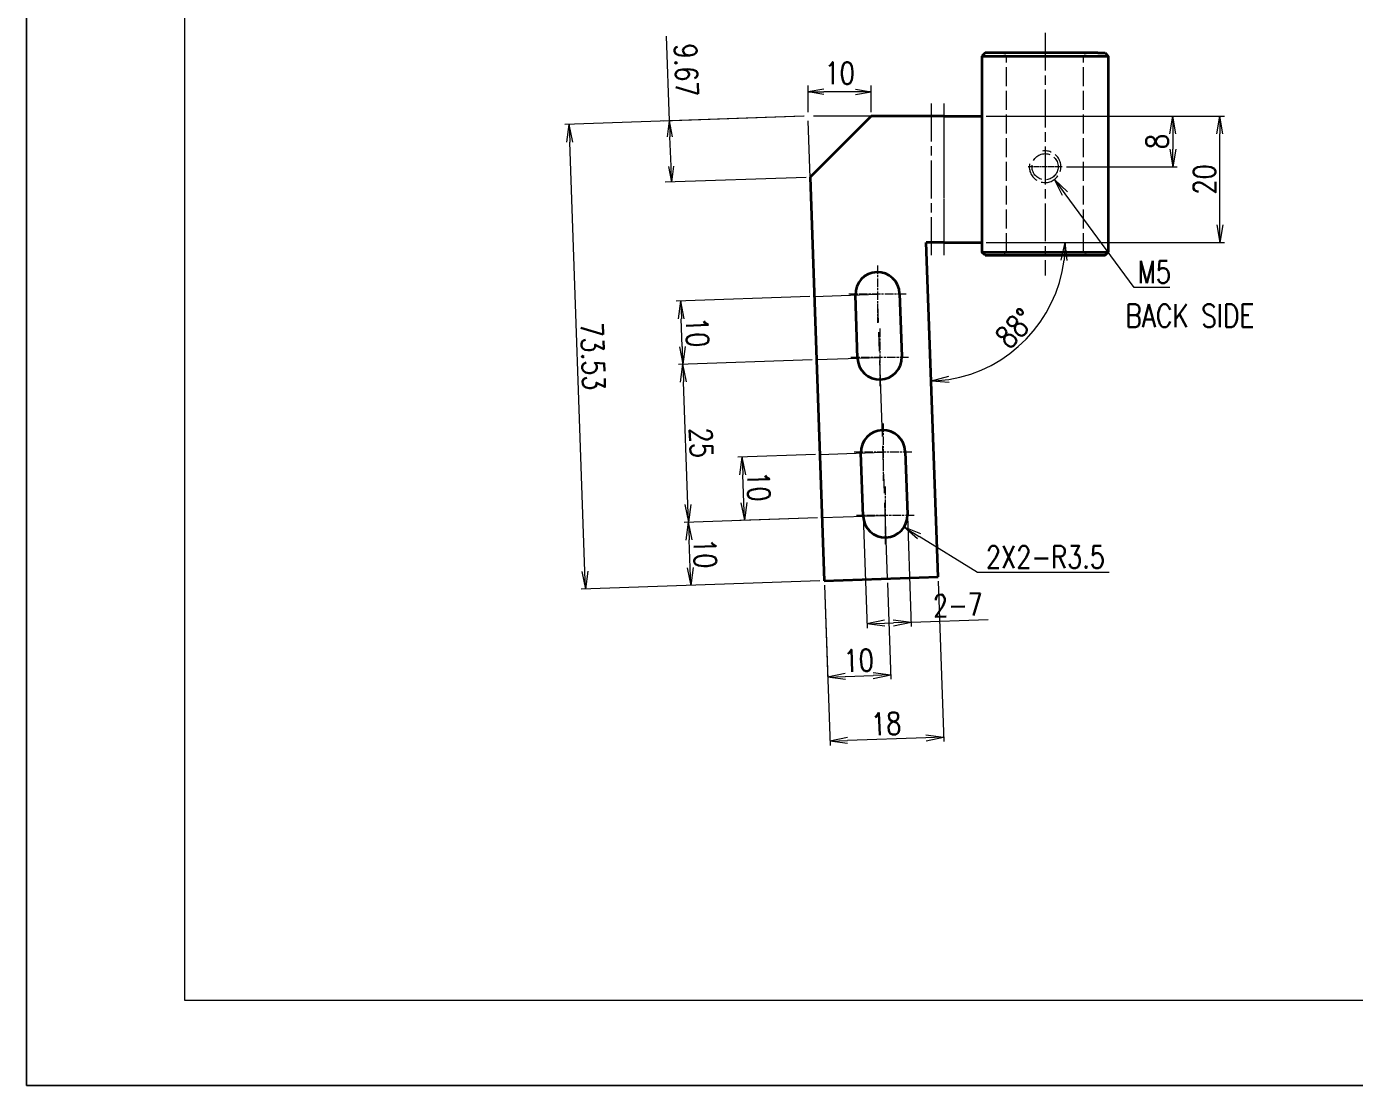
# Model space of a CAD drawing. Header units: inches. Extents: x 269 to 10986, y 1043 to 4337.
# Drawn here: x 8274.9 to 8484.9, y 3497.4 to 3664.8 of the extents above; entities that cross this region are included whole.
import ezdxf

# ---------------------------------------------------------------- set-up
doc = ezdxf.new("R2010")
doc.units = ezdxf.units.IN
doc.header["$MEASUREMENT"] = 0
for name, pattern in [('AM_ISO02W050x2', [3.75, 3, -0.75]), ('AM_ISO08W050x2', [9, 6, -0.75, 1.5, -0.75]), ('AM_ISO09W050', [22.5, 12, -1.5, 3, -1.5, 3, -1.5])]:
    doc.linetypes.add(name, pattern=pattern)
for name, color, linetype, lineweight in [('中心线', 2, 'AM_ISO08W050x2', 18), ('双点划线', 6, 'AM_ISO09W050', 18), ('图框', 7, 'Continuous', 18), ('标注线', 3, 'Continuous', 18), ('粗实线', 7, 'Continuous', 35), ('虚线', 1, 'AM_ISO02W050x2', 18)]:
    doc.layers.add(name, color=color, linetype=linetype, lineweight=lineweight)
doc.layers.add('打印', color=7, linetype='Continuous', lineweight=15, plot=False)
doc.layers.add('打印-禁用', color=7, linetype='Continuous', lineweight=15, plot=False)
doc.styles.add('DIM', font='romans.shx', dxfattribs={"width": 0.8, "bigfont": 'bigfont.shx'})
doc.dimstyles.new('XR 1-1', dxfattribs={"dimtxt": 3.5, "dimasz": 2.5, "dimexe": 1, "dimexo": 0.625, "dimgap": 1.2, "dimtad": 1, "dimtoh": 1, "dimdsep": 46, "dimtxsty": 'DIM', "dimblk": 'OPEN', "dimcen": 0, "dimclrd": 8, "dimclre": 8, "dimclrt": 2, "dimazin": 2, "dimtfac": 0.5, "dimtmove": 0, "dimatfit": 3, "dimldrblk": 'OPEN', "dimfxl": 0, "dimtolj": 2, "dimlwd": 18, "dimlwe": 18, "dimarcsym": 0})
doc.dimstyles.new('XR 1-1$0', dxfattribs={"dimtxt": 3.5, "dimasz": 2.5, "dimexe": 1, "dimexo": 0.625, "dimgap": 1.2, "dimtad": 1, "dimzin": 9, "dimdsep": 46, "dimtxsty": 'DIM', "dimblk": 'OPEN', "dimcen": 0, "dimclrd": 8, "dimclre": 8, "dimclrt": 2, "dimazin": 2, "dimtfac": 0.5, "dimtmove": 0, "dimatfit": 3, "dimldrblk": 'OPEN', "dimfxl": 0, "dimtolj": 2, "dimlwd": 18, "dimlwe": 18, "dimarcsym": 0})
doc.dimstyles.new('XR 1-1$3', dxfattribs={"dimtxt": 3.5, "dimasz": 2.5, "dimexe": 1, "dimexo": 0.625, "dimgap": 1.2, "dimtad": 1, "dimtoh": 1, "dimdsep": 46, "dimtxsty": 'DIM', "dimblk": 'OPEN', "dimcen": 0, "dimclrd": 8, "dimclre": 8, "dimclrt": 2, "dimazin": 2, "dimtfac": 0.5, "dimtofl": 0, "dimtmove": 0, "dimatfit": 3, "dimldrblk": 'OPEN', "dimfxl": 0, "dimtolj": 2, "dimlwd": 18, "dimlwe": 18, "dimarcsym": 0})
doc.dimstyles.new('XR 1-1$4', dxfattribs={"dimtxt": 3.5, "dimasz": 2.5, "dimexe": 1, "dimexo": 0.625, "dimgap": 1.2, "dimtad": 1, "dimtoh": 1, "dimdsep": 46, "dimtxsty": 'DIM', "dimblk": 'OPEN', "dimcen": 0, "dimclrd": 8, "dimclre": 8, "dimclrt": 2, "dimazin": 2, "dimtfac": 0.5, "dimtofl": 0, "dimtmove": 0, "dimatfit": 3, "dimldrblk": 'OPEN', "dimfxl": 0, "dimtolj": 2, "dimlwd": 18, "dimlwe": 18, "dimarcsym": 0})

# ---------------------------------------------------------------- blocks, each defined once
blk = doc.blocks.new('GZDEH零件A3图框V01版')
at = {"layer": '图框', "linetype": 'Continuous'}
for p, q in [((2882.49, -1554.46), (2882.49, -1832.96)), ((2882.49, -1832.96), (3272.49, -1832.96))]:
    blk.add_line(p, q, dxfattribs=at)
at = {"layer": '打印-禁用', "linetype": 'Continuous'}
for p, q in [((2857.49, -1549.46), (2857.49, -1846.46)), ((2857.49, -1846.46), (3277.49, -1846.46))]:
    blk.add_line(p, q, dxfattribs=at)
blk = doc.blocks.new('DEH A3')
at = {"layer": '图框'}
blk.add_blockref('GZDEH零件A3图框V01版', (-2857.49, 1846.46), dxfattribs=at)
blk = doc.blocks.new('_Open')
at = {"color": 0, "linetype": 'ByBlock', "lineweight": -2}
for p, q in [((-1, 0.167), (0, 0)), ((-1, -0.167), (0, 0)), ((0, 0), (-1, 0))]:
    blk.add_line(p, q, dxfattribs=at)
blk = doc.blocks.new('*D75')
at = {"layer": 'Defpoints', "color": 0, "transparency": 16777216}
for p in [(8401.04, 3577.19), (8419.03, 3577.81), (8401.92, 3551.81)]:
    blk.add_point(p, dxfattribs=at)
at = {"layer": '标注线', "color": 8, "lineweight": 18, "transparency": 16777216}
for p, q in [((8401.06, 3576.49), (8401.95, 3551.11)), ((8419.05, 3577.11), (8419.94, 3551.74)), ((8417.11, 3552.34), (8404.72, 3551.91))]:
    blk.add_line(p, q, dxfattribs=at)
at = {"layer": '标注线', "color": 8, "lineweight": 18, "transparency": 16777216, "xscale": 2.8, "yscale": 2.8, "zscale": 2.8}
for p, rotation in [((8401.92, 3551.81), 182.0000000003157), ((8419.91, 3552.44), 2.000000000315741)]:
    blk.add_blockref('_Open', p, dxfattribs=dict(at, rotation=rotation))
at = {"layer": '标注线', "color": 2, "transparency": 16777216, "insert": (8410.83, 3554.57), "char_height": 3.5, "attachment_point": 5, "rotation": 2, "style": 'DIM'}
blk.add_mtext('\\A2;18', dxfattribs=at)
blk = doc.blocks.new('*D76')
at = {"layer": 'Defpoints', "color": 0, "transparency": 16777216}
for p in [(8425.96, 3650.67), (8463.61, 3650.67), (8425.96, 3630.67)]:
    blk.add_point(p, dxfattribs=at)
at = {"layer": '标注线', "color": 8, "lineweight": 18, "transparency": 16777216}
for p, q in [((8426.66, 3650.67), (8464.31, 3650.67)), ((8463.61, 3633.47), (8463.61, 3647.87)), ((8426.66, 3630.67), (8464.31, 3630.67))]:
    blk.add_line(p, q, dxfattribs=at)
at = {"layer": '标注线', "color": 8, "lineweight": 18, "transparency": 16777216, "xscale": 2.8, "yscale": 2.8, "zscale": 2.8}
for p, rotation in [((8463.61, 3650.67), 90), ((8463.61, 3630.67), 270)]:
    blk.add_blockref('_Open', p, dxfattribs=dict(at, rotation=rotation))
at = {"layer": '标注线', "color": 2, "transparency": 16777216, "insert": (8461.16, 3640.67), "char_height": 3.5, "attachment_point": 5, "rotation": 90, "style": 'DIM'}
blk.add_mtext('\\A2;20', dxfattribs=at)
blk = doc.blocks.new('*D77')
at = {"layer": 'Defpoints', "color": 0, "transparency": 16777216}
for p in [(8398.47, 3650.67), (8360.71, 3649.36), (8401.04, 3577.19)]:
    blk.add_point(p, dxfattribs=at)
at = {"layer": '标注线', "color": 8, "lineweight": 18, "transparency": 16777216}
for p, q in [((8397.77, 3650.65), (8360.01, 3649.33)), ((8363.18, 3578.67), (8360.81, 3646.56)), ((8400.34, 3577.16), (8362.58, 3575.84))]:
    blk.add_line(p, q, dxfattribs=at)
at = {"layer": '标注线', "color": 8, "lineweight": 18, "transparency": 16777216, "xscale": 2.8, "yscale": 2.8, "zscale": 2.8}
for p, rotation in [((8360.71, 3649.36), 92.00000000031935), ((8363.28, 3575.87), 272.0000000003193)]:
    blk.add_blockref('_Open', p, dxfattribs=dict(at, rotation=rotation))
at = {"layer": '标注线', "color": 2, "transparency": 16777216, "insert": (8364.44, 3612.7), "char_height": 3.5, "attachment_point": 5, "rotation": 272, "style": 'DIM'}
blk.add_mtext('\\A2;73.53', dxfattribs=at)
blk = doc.blocks.new('*D78')
at = {"layer": 'Defpoints', "color": 0, "transparency": 16777216}
for p in [(8417.18, 3630.67), (8419.96, 3630.67), (8425.96, 3630.67), (8428.6, 3611.92), (8419.03, 3577.81)]:
    blk.add_point(p, dxfattribs=at)
at = {"layer": '标注线', "color": 8, "lineweight": 18, "transparency": 16777216}
blk.add_line((8426.66, 3630.67), (8439.84, 3630.67), dxfattribs=at)
blk.add_arc((8417.18, 3630.67), 21.96, 279.3113, 352.6887, dxfattribs=at)
at = {"layer": '标注线', "color": 8, "lineweight": 18, "transparency": 16777216, "xscale": 2.8, "yscale": 2.8, "zscale": 2.8}
for p, rotation in [((8439.14, 3630.67), 86.34435370730843), ((8417.95, 3608.73), 185.6556462940001)]:
    blk.add_blockref('_Open', p, dxfattribs=dict(at, rotation=rotation))
at = {"layer": '标注线', "color": 2, "transparency": 16777216, "insert": (8431.21, 3617.12), "char_height": 3.5, "attachment_point": 5, "rotation": 46, "style": 'DIM'}
blk.add_mtext('\\A2;88\\M+1818B', dxfattribs=at)
blk = doc.blocks.new('*D79')
at = {"layer": 'Defpoints', "color": 0, "transparency": 16777216}
for p in [(8400.69, 3587.18), (8379.56, 3586.44), (8401.04, 3577.19)]:
    blk.add_point(p, dxfattribs=at)
at = {"layer": '标注线', "color": 8, "lineweight": 18, "transparency": 16777216}
for p, q in [((8399.99, 3587.15), (8378.86, 3586.42)), ((8379.81, 3579.25), (8379.66, 3583.64)), ((8400.34, 3577.16), (8379.21, 3576.42))]:
    blk.add_line(p, q, dxfattribs=at)
at = {"layer": '标注线', "color": 8, "lineweight": 18, "transparency": 16777216, "xscale": 2.8, "yscale": 2.8, "zscale": 2.8}
for p, rotation in [((8379.56, 3586.44), 91.9999226615383), ((8379.91, 3576.45), 271.9999226615383)]:
    blk.add_blockref('_Open', p, dxfattribs=dict(at, rotation=rotation))
at = {"layer": '标注线', "color": 2, "transparency": 16777216, "insert": (8382.18, 3581.53), "char_height": 3.5, "attachment_point": 5, "rotation": 271.9999, "style": 'DIM'}
blk.add_mtext('\\A2;10', dxfattribs=at)
blk = doc.blocks.new('*D80')
at = {"layer": 'Defpoints', "color": 0, "transparency": 16777216}
for p in [(8388.05, 3596.74), (8400.34, 3597.17), (8400.69, 3587.18)]:
    blk.add_point(p, dxfattribs=at)
at = {"layer": '标注线', "color": 8, "lineweight": 18, "transparency": 16777216}
for p, q in [((8399.64, 3597.15), (8387.35, 3596.72)), ((8388.3, 3589.55), (8388.14, 3593.95)), ((8399.99, 3587.15), (8387.7, 3586.73))]:
    blk.add_line(p, q, dxfattribs=at)
at = {"layer": '标注线', "color": 8, "lineweight": 18, "transparency": 16777216, "xscale": 2.8, "yscale": 2.8, "zscale": 2.8}
for p, rotation in [((8388.05, 3596.74), 91.99992266157109), ((8388.4, 3586.75), 271.9999226615711)]:
    blk.add_blockref('_Open', p, dxfattribs=dict(at, rotation=rotation))
at = {"layer": '标注线', "color": 2, "transparency": 16777216, "insert": (8390.66, 3592.11), "char_height": 3.5, "attachment_point": 5, "rotation": 271.9999, "style": 'DIM'}
blk.add_mtext('\\A2;10', dxfattribs=at)
blk = doc.blocks.new('*D81')
at = {"layer": 'Defpoints', "color": 0, "transparency": 16777216}
for p in [(8399.81, 3612.16), (8378.69, 3611.43), (8400.69, 3587.18)]:
    blk.add_point(p, dxfattribs=at)
at = {"layer": '标注线', "color": 8, "lineweight": 18, "transparency": 16777216}
for p, q in [((8399.12, 3612.14), (8377.99, 3611.4)), ((8379.46, 3589.24), (8378.78, 3608.63)), ((8399.99, 3587.15), (8378.86, 3586.42))]:
    blk.add_line(p, q, dxfattribs=at)
at = {"layer": '标注线', "color": 8, "lineweight": 18, "transparency": 16777216, "xscale": 2.8, "yscale": 2.8, "zscale": 2.8}
for p, rotation in [((8378.69, 3611.43), 91.99992266157109), ((8379.56, 3586.44), 271.9999226615711)]:
    blk.add_blockref('_Open', p, dxfattribs=dict(at, rotation=rotation))
at = {"layer": '标注线', "color": 2, "transparency": 16777216, "insert": (8381.57, 3599.02), "char_height": 3.5, "attachment_point": 5, "rotation": 271.9999, "style": 'DIM'}
blk.add_mtext('\\A2;25', dxfattribs=at)
blk = doc.blocks.new('*D82')
at = {"layer": 'Defpoints', "color": 0, "transparency": 16777216}
for p in [(8378.34, 3621.42), (8399.47, 3622.16), (8399.81, 3612.16)]:
    blk.add_point(p, dxfattribs=at)
at = {"layer": '标注线', "color": 8, "lineweight": 18, "transparency": 16777216}
for p, q in [((8398.77, 3622.13), (8377.64, 3621.4)), ((8378.59, 3614.22), (8378.43, 3618.62)), ((8399.12, 3612.14), (8377.99, 3611.4))]:
    blk.add_line(p, q, dxfattribs=at)
at = {"layer": '标注线', "color": 8, "lineweight": 18, "transparency": 16777216, "xscale": 2.8, "yscale": 2.8, "zscale": 2.8}
for p, rotation in [((8378.34, 3621.42), 91.99992266157109), ((8378.69, 3611.43), 271.9999226615711)]:
    blk.add_blockref('_Open', p, dxfattribs=dict(at, rotation=rotation))
at = {"layer": '标注线', "color": 2, "transparency": 16777216, "insert": (8380.96, 3616.51), "char_height": 3.5, "attachment_point": 5, "rotation": 271.9999, "style": 'DIM'}
blk.add_mtext('\\A2;10', dxfattribs=at)
blk = doc.blocks.new('*D83')
at = {"layer": 'Defpoints', "color": 0, "transparency": 16777216}
for p in [(8401.04, 3577.19), (8411.03, 3577.53), (8411.56, 3562.31)]:
    blk.add_point(p, dxfattribs=at)
at = {"layer": '标注线', "color": 8, "lineweight": 18, "transparency": 16777216}
for p, q in [((8401.06, 3576.49), (8401.59, 3561.26)), ((8411.05, 3576.84), (8411.59, 3561.61)), ((8404.37, 3562.06), (8408.76, 3562.21))]:
    blk.add_line(p, q, dxfattribs=at)
at = {"layer": '标注线', "color": 8, "lineweight": 18, "transparency": 16777216, "xscale": 2.8, "yscale": 2.8, "zscale": 2.8}
for p, rotation in [((8401.57, 3561.96), 182.0000000012908), ((8411.56, 3562.31), 2.000000001290799)]:
    blk.add_blockref('_Open', p, dxfattribs=dict(at, rotation=rotation))
at = {"layer": '标注线', "color": 2, "transparency": 16777216, "insert": (8406.48, 3564.58), "char_height": 3.5, "attachment_point": 5, "rotation": 2, "style": 'DIM'}
blk.add_mtext('\\A2;10', dxfattribs=at)
blk = doc.blocks.new('*D84')
at = {"layer": 'Defpoints', "color": 0, "transparency": 16777216}
for p in [(8407.05, 3591.09), (8414.05, 3591.33), (8414.77, 3570.63)]:
    blk.add_point(p, dxfattribs=at)
at = {"layer": '标注线', "color": 8, "lineweight": 18, "transparency": 16777216}
for p, q in [((8407.08, 3590.39), (8407.8, 3569.69)), ((8414.07, 3590.63), (8414.8, 3569.93)), ((8410.58, 3570.48), (8411.97, 3570.53)), ((8414.77, 3570.63), (8426.97, 3571.06))]:
    blk.add_line(p, q, dxfattribs=at)
at = {"layer": '标注线', "color": 8, "lineweight": 18, "transparency": 16777216, "xscale": 2.8, "yscale": 2.8, "zscale": 2.8}
for p, rotation in [((8407.78, 3570.39), 181.9999999977161), ((8414.77, 3570.63), 1.999999997716085)]:
    blk.add_blockref('_Open', p, dxfattribs=dict(at, rotation=rotation))
at = {"layer": '标注线', "color": 2, "transparency": 16777216, "insert": (8422.18, 3573.34), "char_height": 3.5, "attachment_point": 5, "rotation": 2, "style": 'DIM'}
blk.add_mtext('\\A2;{\\Fromans,bigfont|c134;2-}7', dxfattribs=at)
blk = doc.blocks.new('*D85')
at = {"layer": 'Defpoints', "color": 0, "transparency": 16777216}
for p in [(8410.68, 3587.53), (8413.66, 3585.68)]:
    blk.add_point(p, dxfattribs=at)
at = {"layer": '标注线', "color": 8, "lineweight": 18, "transparency": 16777216}
for p, q in [((8425.26, 3578.49), (8416.03, 3584.21)), ((8446.09, 3578.49), (8425.26, 3578.49))]:
    blk.add_line(p, q, dxfattribs=at)
at = {"layer": '标注线', "color": 8, "lineweight": 18, "transparency": 16777216, "xscale": 2.8, "yscale": 2.8, "zscale": 2.8, "rotation": 148.1840871215294}
blk.add_blockref('_Open', (8413.66, 3585.68), dxfattribs=at)
at = {"layer": '标注线', "color": 2, "transparency": 16777216, "insert": (8436.02, 3580.94), "char_height": 3.5, "attachment_point": 5, "style": 'DIM'}
blk.add_mtext('\\A2;{\\Fromans,bigfont|c134;2X2-}R3.5', dxfattribs=at)
blk = doc.blocks.new('*D86')
at = {"layer": 'Defpoints', "color": 0, "transparency": 16777216}
for p in [(8448.39, 3650.67), (8438.65, 3642.67), (8456.15, 3642.67)]:
    blk.add_point(p, dxfattribs=at)
at = {"layer": '标注线', "color": 8, "lineweight": 18, "transparency": 16777216}
for p, q in [((8449.09, 3650.67), (8456.85, 3650.67)), ((8456.15, 3647.87), (8456.15, 3645.47)), ((8439.35, 3642.67), (8456.85, 3642.67))]:
    blk.add_line(p, q, dxfattribs=at)
at = {"layer": '标注线', "color": 8, "lineweight": 18, "transparency": 16777216, "xscale": 2.8, "yscale": 2.8, "zscale": 2.8}
for p, rotation in [((8456.15, 3650.67), 90), ((8456.15, 3642.67), 270)]:
    blk.add_blockref('_Open', p, dxfattribs=dict(at, rotation=rotation))
at = {"layer": '标注线', "color": 2, "transparency": 16777216, "insert": (8453.7, 3646.67), "char_height": 3.5, "attachment_point": 5, "rotation": 90, "style": 'DIM'}
blk.add_mtext('\\A2;8', dxfattribs=at)
blk = doc.blocks.new('*D88')
at = {"layer": 'Defpoints', "color": 0, "transparency": 16777216}
for p in [(8434.47, 3644.69), (8437.44, 3640.66)]:
    blk.add_point(p, dxfattribs=at)
at = {"layer": '标注线', "color": 8, "lineweight": 18, "transparency": 16777216}
for p, q in [((8450.07, 3623.58), (8439.11, 3638.41)), ((8455.71, 3623.58), (8450.07, 3623.58))]:
    blk.add_line(p, q, dxfattribs=at)
at = {"layer": '标注线', "color": 8, "lineweight": 18, "transparency": 16777216, "xscale": 2.8, "yscale": 2.8, "zscale": 2.8, "rotation": 126.4703601986429}
blk.add_blockref('_Open', (8437.44, 3640.66), dxfattribs=at)
at = {"layer": '标注线', "color": 2, "transparency": 16777216, "insert": (8453.24, 3626.03), "char_height": 3.5, "attachment_point": 5, "style": 'DIM'}
blk.add_mtext('\\A2;M5', dxfattribs=at)
blk = doc.blocks.new('*D89')
at = {"layer": 'Defpoints', "color": 0, "transparency": 16777216}
for p in [(8398.47, 3654.53), (8398.47, 3650.67), (8408.47, 3650.67)]:
    blk.add_point(p, dxfattribs=at)
at = {"layer": '标注线', "color": 8, "lineweight": 18, "transparency": 16777216}
for p, q in [((8398.47, 3651.3), (8398.47, 3655.53)), ((8405.97, 3654.53), (8400.97, 3654.53)), ((8408.47, 3651.3), (8408.47, 3655.53))]:
    blk.add_line(p, q, dxfattribs=at)
at = {"layer": '标注线', "color": 8, "lineweight": 18, "transparency": 16777216, "xscale": 2.5, "yscale": 2.5, "zscale": 2.5, "rotation": 180}
blk.add_blockref('_Open', (8398.47, 3654.53), dxfattribs=at)
at = {"layer": '标注线', "color": 8, "lineweight": 18, "transparency": 16777216, "xscale": 2.5, "yscale": 2.5, "zscale": 2.5}
blk.add_blockref('_Open', (8408.47, 3654.53), dxfattribs=at)
at = {"layer": '标注线', "color": 2, "transparency": 16777216, "insert": (8403.47, 3657.48), "char_height": 3.5, "attachment_point": 5, "style": 'DIM'}
blk.add_mtext('\\A2;10', dxfattribs=at)
blk = doc.blocks.new('*D90')
at = {"layer": 'Defpoints', "color": 0, "transparency": 16777216}
for p in [(8376.55, 3649.91), (8398.47, 3650.67), (8398.81, 3641.01)]:
    blk.add_point(p, dxfattribs=at)
at = {"layer": '标注线', "color": 8, "lineweight": 18, "transparency": 16777216}
for p, q in [((8376.55, 3649.91), (8376.08, 3663.33)), ((8397.85, 3650.65), (8375.55, 3649.87)), ((8376.8, 3642.75), (8376.64, 3647.41)), ((8398.18, 3640.99), (8375.89, 3640.21))]:
    blk.add_line(p, q, dxfattribs=at)
at = {"layer": '标注线', "color": 8, "lineweight": 18, "transparency": 16777216, "xscale": 2.5, "yscale": 2.5, "zscale": 2.5}
for p, rotation in [((8376.55, 3649.91), 92.00000000033434), ((8376.89, 3640.25), 272.0000000003343)]:
    blk.add_blockref('_Open', p, dxfattribs=dict(at, rotation=rotation))
at = {"layer": '标注线', "color": 2, "transparency": 16777216, "insert": (8379.22, 3657.97), "char_height": 3.5, "attachment_point": 5, "rotation": 272, "style": 'DIM'}
blk.add_mtext('\\A2;9.67', dxfattribs=at)

msp = doc.modelspace()

# ---------------------------------------------------------------- linework, layer by layer
at = {"layer": '中心线'}
for p, q in [((8435.959, 3663.875), (8435.959, 3625.474)), ((8417.959, 3652.675), (8417.959, 3628.674)), ((8419.959, 3652.675), (8419.959, 3628.674))]:
    msp.add_line(p, q, dxfattribs=at)
at = {"layer": '中心线', "ltscale": 0.134355}
for p, q in [((8435.959, 3645.362), (8435.959, 3639.988)), ((8438.646, 3642.675), (8433.272, 3642.675))]:
    msp.add_line(p, q, dxfattribs=at)
at = {"layer": '中心线', "ltscale": 0.2275}
for p, q in [((8409.459, 3627.057), (8409.459, 3617.957)), ((8409.808, 3617.063), (8409.808, 3607.963)), ((8410.332, 3602.072), (8410.332, 3592.972)), ((8410.681, 3592.078), (8410.681, 3582.978))]:
    msp.add_line(p, q, dxfattribs=at)
at = {"layer": '中心线', "ltscale": 0.227501}
for p, q in [((8414.009, 3622.507), (8404.909, 3622.507)), ((8414.358, 3612.513), (8405.258, 3612.513)), ((8414.882, 3597.522), (8405.782, 3597.522)), ((8415.231, 3587.528), (8406.131, 3587.528))]:
    msp.add_line(p, q, dxfattribs=at)
at = {"layer": '双点划线'}
for p, q in [((8398.915, 3637.931), (8398.47, 3650.675)), ((8411.31, 3650.675), (8398.47, 3650.675)), ((8399.466, 3622.158), (8409.459, 3622.507)), ((8411.03, 3577.534), (8409.459, 3622.507)), ((8399.815, 3612.164), (8409.808, 3612.513)), ((8400.338, 3597.173), (8410.332, 3597.522)), ((8400.687, 3587.179), (8410.681, 3587.528))]:
    msp.add_line(p, q, dxfattribs=at)
at = {"layer": '打印'}
msp.add_lwpolyline([(8274.883, 3794.354), (8694.883, 3794.354), (8694.883, 3497.354), (8274.883, 3497.354)], close=True, dxfattribs=at)
at = {"layer": '粗实线', "ltscale": 0.017678}
for p, q in [((8426.459, 3660.675), (8425.959, 3660.175)), ((8445.459, 3660.675), (8445.959, 3660.175)), ((8426.459, 3628.675), (8425.959, 3629.175)), ((8445.459, 3628.675), (8445.959, 3629.175))]:
    msp.add_line(p, q, dxfattribs=at)
at = {"layer": '粗实线', "ltscale": 0.445926}
msp.add_line((8444.296, 3660.675), (8426.459, 3660.675), dxfattribs=at)
at = {"layer": '粗实线', "ltscale": 0.028802}
msp.add_line((8444.296, 3660.675), (8445.448, 3660.675), dxfattribs=at)
at = {"layer": '粗实线', "ltscale": 0.00027224}
msp.add_line((8445.459, 3660.675), (8445.448, 3660.675), dxfattribs=at)
at = {"layer": '粗实线', "ltscale": 0.130144}
for p, q in [((8425.959, 3660.175), (8431.165, 3660.175)), ((8425.959, 3629.175), (8431.165, 3629.175))]:
    msp.add_line(p, q, dxfattribs=at)
at = {"layer": '粗实线'}
for p, q in [((8425.959, 3660.175), (8425.959, 3629.175)), ((8445.959, 3660.175), (8445.959, 3629.175)), ((8398.807, 3641.012), (8401.036, 3577.185)), ((8419.025, 3577.814), (8417.179, 3630.675))]:
    msp.add_line(p, q, dxfattribs=at)
at = {"layer": '粗实线', "ltscale": 0.339252}
for p, q in [((8431.165, 3660.175), (8444.735, 3660.175)), ((8431.165, 3629.175), (8444.735, 3629.175))]:
    msp.add_line(p, q, dxfattribs=at)
at = {"layer": '粗实线', "ltscale": 0.030318}
msp.add_line((8444.735, 3660.175), (8445.948, 3660.175), dxfattribs=at)
at = {"layer": '粗实线', "ltscale": 0.000286569}
msp.add_line((8445.948, 3660.175), (8445.959, 3660.175), dxfattribs=at)
at = {"layer": '粗实线', "ltscale": 0.341624}
msp.add_line((8408.47, 3650.675), (8398.807, 3641.012), dxfattribs=at)
at = {"layer": '粗实线', "ltscale": 0.287232}
msp.add_line((8419.959, 3650.675), (8408.47, 3650.675), dxfattribs=at)
at = {"layer": '粗实线', "ltscale": 0.15}
for p, q in [((8419.959, 3650.675), (8425.959, 3650.675)), ((8419.959, 3630.675), (8425.959, 3630.675))]:
    msp.add_line(p, q, dxfattribs=at)
at = {"layer": '粗实线', "ltscale": 0.5}
msp.add_line((8425.959, 3650.675), (8425.959, 3630.675), dxfattribs=at)
at = {"layer": '粗实线', "ltscale": 0.069498}
msp.add_line((8419.959, 3630.675), (8417.179, 3630.675), dxfattribs=at)
at = {"layer": '粗实线', "ltscale": 0.030604}
msp.add_line((8444.735, 3629.175), (8445.959, 3629.175), dxfattribs=at)
at = {"layer": '粗实线', "ltscale": 0.123636}
msp.add_line((8426.459, 3628.675), (8431.404, 3628.675), dxfattribs=at)
at = {"layer": '粗实线', "ltscale": 0.322289}
msp.add_line((8431.404, 3628.675), (8444.296, 3628.675), dxfattribs=at)
at = {"layer": '粗实线', "ltscale": 0.029074}
msp.add_line((8444.296, 3628.675), (8445.459, 3628.675), dxfattribs=at)
at = {"layer": '粗实线', "ltscale": 0.25}
for p, q in [((8412.957, 3622.629), (8413.306, 3612.635)), ((8406.311, 3612.391), (8405.962, 3622.385)), ((8407.183, 3587.406), (8406.834, 3597.4)), ((8413.83, 3597.644), (8414.179, 3587.65))]:
    msp.add_line(p, q, dxfattribs=at)
at = {"layer": '粗实线', "ltscale": 0.45}
msp.add_line((8401.036, 3577.185), (8419.025, 3577.814), dxfattribs=at)
at = {"layer": '粗实线'}
for centre, start, end in [((8409.459, 3622.507), 2, 182), ((8409.808, 3612.513), 182, 2), ((8410.332, 3597.522), 2, 182), ((8410.681, 3587.528), 182, 2)]:
    msp.add_arc(centre, 3.5, start, end, dxfattribs=at)
at = {"layer": '虚线', "ltscale": 0.017676}
msp.add_line((8429.859, 3660.175), (8429.359, 3660.675), dxfattribs=at)
at = {"layer": '虚线', "ltscale": 0.017685}
msp.add_line((8442.059, 3660.174), (8442.559, 3660.675), dxfattribs=at)
at = {"layer": '虚线', "ltscale": 0.008482}
msp.add_line((8425.959, 3660.175), (8426.298, 3660.175), dxfattribs=at)
at = {"layer": '虚线', "ltscale": 0.022122}
msp.add_line((8426.298, 3660.175), (8427.183, 3660.175), dxfattribs=at)
at = {"layer": '虚线', "ltscale": 0.339252}
for p, q in [((8427.183, 3660.175), (8440.753, 3660.175)), ((8427.183, 3629.175), (8440.753, 3629.175))]:
    msp.add_line(p, q, dxfattribs=at)
at = {"layer": '虚线'}
for p, q in [((8429.859, 3629.175), (8429.859, 3660.175)), ((8442.059, 3629.175), (8442.059, 3660.175))]:
    msp.add_line(p, q, dxfattribs=at)
at = {"layer": '虚线', "ltscale": 0.070819}
msp.add_line((8432.693, 3660.175), (8429.86, 3660.175), dxfattribs=at)
at = {"layer": '虚线', "ltscale": 0.206944}
for p, q in [((8438.883, 3660.175), (8430.606, 3660.175)), ((8441.312, 3660.175), (8433.034, 3660.175)), ((8430.606, 3629.175), (8438.883, 3629.175)), ((8433.034, 3629.175), (8441.312, 3629.175))]:
    msp.add_line(p, q, dxfattribs=at)
at = {"layer": '虚线', "ltscale": 0.008549}
msp.add_line((8433.034, 3660.175), (8432.693, 3660.175), dxfattribs=at)
at = {"layer": '虚线', "ltscale": 0.016846}
msp.add_line((8439.557, 3660.175), (8438.883, 3660.175), dxfattribs=at)
at = {"layer": '虚线', "ltscale": 0.062513}
msp.add_line((8439.557, 3660.175), (8442.058, 3660.175), dxfattribs=at)
at = {"layer": '虚线', "ltscale": 0.130144}
for p, q in [((8440.753, 3660.175), (8445.959, 3660.175)), ((8440.753, 3629.175), (8445.959, 3629.175))]:
    msp.add_line(p, q, dxfattribs=at)
at = {"layer": '虚线', "ltscale": 0.5}
msp.add_line((8419.959, 3650.675), (8419.959, 3630.675), dxfattribs=at)
at = {"layer": '虚线', "ltscale": 0.030604}
msp.add_line((8425.959, 3629.175), (8427.183, 3629.175), dxfattribs=at)
at = {"layer": '虚线', "ltscale": 0.017678}
for p, q in [((8429.859, 3629.175), (8429.359, 3628.675)), ((8442.059, 3629.175), (8442.559, 3628.675))]:
    msp.add_line(p, q, dxfattribs=at)
at = {"layer": '虚线', "ltscale": 0.079388}
for p, q in [((8429.859, 3629.175), (8433.034, 3629.175)), ((8438.883, 3629.175), (8442.059, 3629.175))]:
    msp.add_line(p, q, dxfattribs=at)
at = {"layer": '虚线'}
msp.add_circle((8435.959, 3642.675), 2.067, dxfattribs=at)
msp.add_arc((8435.959, 3642.675), 2.5, 169.99999, 100.00001, dxfattribs=at)

# ---------------------------------------------------------------- block references
at = {"layer": '图框'}
msp.add_blockref('DEH A3', (8274.883, 3497.354), dxfattribs=at)

# ---------------------------------------------------------------- texts
at = {"layer": '标注线', "color": 2, "insert": (8448.679, 3620.91), "char_height": 3.6, "width": 35.41272, "attachment_point": 1, "style": 'DIM'}
msp.add_mtext('BACK SIDE', dxfattribs=at)

# ---------------------------------------------------------------- dimensions: what is measured, and where the dimension line sits
at = {"layer": '标注线'}
for p1, distance, picture, middle in [((8398.807, 3641.012), 21.93, '*D90', (8379.223, 3657.974)), ((8408.47, 3650.675), -3.854, '*D89', (8403.47, 3657.479))]:
    dim = msp.add_aligned_dim(p1=p1, p2=(8398.47, 3650.675), distance=distance, dimstyle='XR 1-1$0', dxfattribs=at)
    dim.commit()
    dim.dimension.update_dxf_attribs({"geometry": picture, "text_midpoint": middle})
for p1, p2, distance, picture, middle in [((8401.036, 3577.185), (8398.47, 3650.675), 37.78, '*D77', (8364.444, 3612.697)), ((8425.959, 3630.675), (8425.959, 3650.675), -37.649, '*D76', (8461.159, 3640.675)), ((8401.036, 3577.185), (8400.687, 3587.179), 21.142, '*D79', (8382.181, 3581.53)), ((8419.025, 3577.814), (8401.036, 3577.185), 25.39, '*D75', (8410.831, 3554.573)), ((8401.036, 3577.185), (8411.03, 3577.534), -15.237, '*D83', (8406.479, 3564.581))]:
    dim = msp.add_aligned_dim(p1=p1, p2=p2, distance=distance, dimstyle='XR 1-1$0', override={"dimasz": 2.8, "dimexe": 0.69965, "dimexo": 0.69965, "dimgap": 0.69965}, dxfattribs=at)
    dim.commit()
    dim.dimension.update_dxf_attribs({"geometry": picture, "text_midpoint": middle})
for base, p1, p2, angle, override, picture, middle in [((8456.147, 3642.675), (8448.391, 3650.675), (8438.646, 3642.675), 90, {"dimasz": 2.8, "dimexe": 0.69965, "dimexo": 0.69965, "dimgap": 0.69965}, '*D86', (8453.697, 3646.675)), ((8378.337, 3621.42), (8399.815, 3612.164), (8399.466, 3622.158), 271.99992, {"dimasz": 2.8, "dimexe": 0.69965, "dimexo": 0.69965, "dimgap": 0.69965, "dimtmove": 1}, '*D82', (8380.959, 3616.509)), ((8378.686, 3611.426), (8400.687, 3587.179), (8399.815, 3612.164), 271.99992, {"dimasz": 2.8, "dimexe": 0.69965, "dimexo": 0.69965, "dimgap": 0.69965, "dimtmove": 1}, '*D81', (8381.57, 3599.019))]:
    dim = msp.add_linear_dim(base=base, p1=p1, p2=p2, angle=angle, dimstyle='XR 1-1$0', override=override, dxfattribs=at)
    dim.commit()
    dim.dimension.update_dxf_attribs({"geometry": picture, "text_midpoint": middle})
dim = msp.add_diameter_dim_2p(p1=(8434.473, 3644.685), p2=(8437.445, 3640.664), dimstyle='XR 1-1$3', override={"dimasz": 2.8, "dimexe": 0.69965, "dimexo": 0.69965, "dimgap": 0.69965, "dimpost": 'M<>'}, dxfattribs=at)
dim.commit()
dim.dimension.update_dxf_attribs({"geometry": '*D88', "text_midpoint": (8453.241, 3623.578), "dimtype": 163})
dim = msp.add_angular_dim_2l(base=(8428.597, 3611.92), line1=((8419.025, 3577.814), (8417.179, 3630.675)), line2=((8419.959, 3630.675), (8425.959, 3630.675)), dimstyle='XR 1-1', override={"dimasz": 2.8, "dimexe": 0.69965, "dimexo": 0.69965, "dimgap": 0.69965}, dxfattribs=at)
dim.commit()
dim.dimension.update_dxf_attribs({"geometry": '*D78', "text_midpoint": (8431.212, 3617.123)})
dim = msp.add_linear_dim(base=(8388.046, 3596.744), p1=(8400.687, 3587.179), p2=(8400.338, 3597.173), angle=271.99992, dimstyle='XR 1-1$0', override={"dimasz": 2.8, "dimexe": 0.69965, "dimexo": 0.69965, "dimgap": 0.69965, "dimtmove": 1}, dxfattribs=at)
dim.commit()
dim.dimension.update_dxf_attribs({"geometry": '*D80', "text_midpoint": (8388.211, 3592.028), "dimtype": 160})
dim = msp.add_aligned_dim(p1=(8407.055, 3591.085), p2=(8414.05, 3591.33), distance=-20.712, text='{\\Fromans,bigfont|c134;2-}<>', dimstyle='XR 1-1$0', override={"dimasz": 2.8, "dimexe": 0.69965, "dimexo": 0.69965, "dimgap": 0.69965}, dxfattribs=at)
dim.commit()
dim.dimension.update_dxf_attribs({"geometry": '*D84', "text_midpoint": (8422.183, 3573.34)})
dim = msp.add_radius_dim(center=(8410.681, 3587.528), mpoint=(8413.655, 3585.683), text='{\\Fromans,bigfont|c134;2X2-}<>', dimstyle='XR 1-1$4', override={"dimasz": 2.8, "dimexe": 0.69965, "dimexo": 0.69965, "dimgap": 0.69965}, dxfattribs=at)
dim.commit()
dim.dimension.update_dxf_attribs({"geometry": '*D85', "text_midpoint": (8436.022, 3578.486), "dimtype": 164})

doc.saveas('drawing.dxf')
